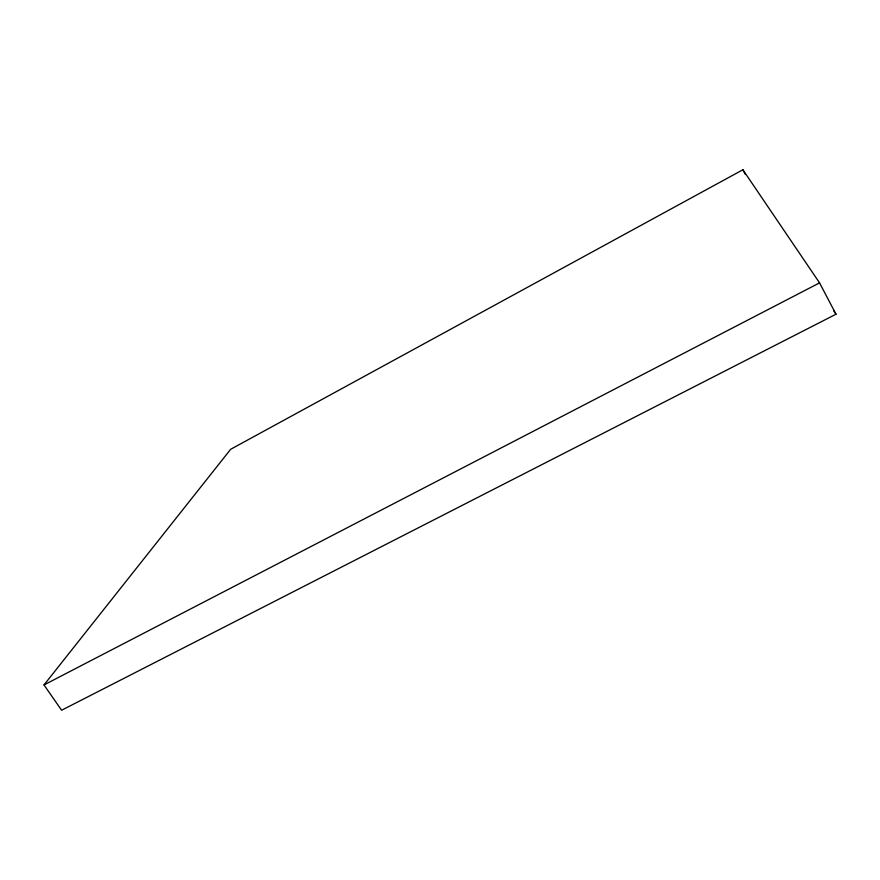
<?xml version="1.0" encoding="UTF-8"?>
<svg xmlns="http://www.w3.org/2000/svg" width="880" height="880" viewBox="0 0 880 880"><rect width="100%" height="100%" fill="white"/><g stroke="black" fill="none" stroke-linecap="round" stroke-linejoin="round"><path stroke-width="1.32" d="M44 684.937L230.648 449.295L742.885 169.752L819.555 282.876L836 314.215L61.6 710.248L44 684.937L819.555 282.876M833.734 310.794L836 314.215M742.885 169.752L745.415 174.537"/></g></svg>
